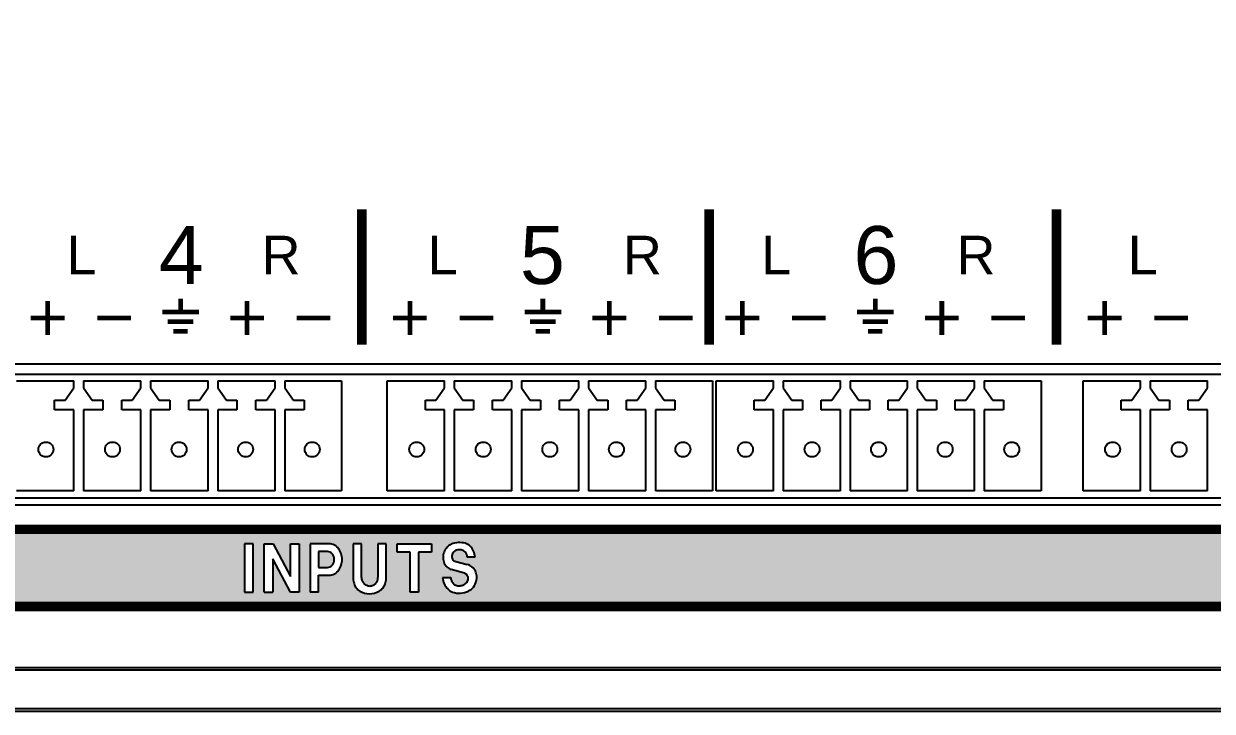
# Model space of a CAD drawing. Header units: inches. Extents: x 0.5 to 19.5, y 0.5 to 12.5.
# Drawn here: x 5.139 to 7.603, y 0.506 to 1.931 of the extents above; entities that cross this region are included whole.
import ezdxf
from ezdxf.enums import TextEntityAlignment as Align

# ---------------------------------------------------------------- set-up
doc = ezdxf.new("R2010")
doc.units = ezdxf.units.IN
doc.header["$MEASUREMENT"] = 0
doc.styles.add('CAD_SALES', font='ARIAL.TTF')

# ---------------------------------------------------------------- blocks, each defined once
blk = doc.blocks.new('A$C5CC237B7')
for p, q in [((-8.38496501330736, 0.07999999999999474), (8.385034986692643, 0.080004145950749)), ((-8.38496501330736, 0), (8.38496501330736, 0))]:
    blk.add_line(p, q)
blk = doc.blocks.new('8 AUDIO IN')
for p, q in [((-2.870624492205162, 0.271499999999999), (2.87062449220516, 0.271499999999999)), ((-0.7156244922051807, 0.2575000000000023), (-0.59662449220518, 0.2575000000000023)), ((-0.59662449220518, 0.2430941472241452), (-0.59662449220518, 0.2575000000000023)), ((-0.5766244922051804, 0.2575000000000023), (-0.4576244922051806, 0.2575000000000023)), ((-0.5766244922051804, 0.2575000000000023), (-0.5766244922051804, 0.2430941472241452)), ((-0.4576244922051806, 0.2430941472241452), (-0.4576244922051806, 0.2575000000000023)), ((-0.4376244922051811, 0.2575000000000023), (-0.4376244922051811, 0.2430941472241461)), ((-0.4376244922051811, 0.2575000000000023), (-0.3186244922051813, 0.2575000000000023)), ((-0.3186244922051813, 0.2430941472241452), (-0.3186244922051813, 0.2575000000000023)), ((-0.2986244922051817, 0.2575000000000023), (-0.2986244922051817, 0.2430941472241452)), ((-0.2986244922051817, 0.2575000000000023), (-0.1796244922051802, 0.2575000000000023)), ((-0.1796244922051802, 0.2430941472241452), (-0.1796244922051802, 0.2575000000000023)), ((-0.1596244922051788, 0.2575000000000023), (-0.1596244922051788, 0.2430941472241452)), ((-0.1596244922051788, 0.2575000000000023), (-0.04162449220518027, 0.2575000000000023)), ((-0.04162449220518027, 0.2575000000000023), (-0.04162449220518027, 0.02950000000000075)), ((0.05287550779484462, 0.0294999999999972), (0.05287550779484462, 0.2574999999999987)), ((0.05287550779484462, 0.2574999999999987), (0.1718755077948444, 0.2574999999999987)), ((0.1718755077948444, 0.2430941472241417), (0.1718755077948444, 0.2574999999999987)), ((0.191875507794844, 0.2574999999999987), (0.3108755077948437, 0.2574999999999987)), ((0.191875507794844, 0.2574999999999987), (0.191875507794844, 0.2430941472241417)), ((0.3108755077948437, 0.2430941472241417), (0.3108755077948437, 0.2574999999999987)), ((0.3308755077948433, 0.2574999999999987), (0.3308755077948433, 0.2430941472241426)), ((0.3308755077948433, 0.2574999999999987), (0.4498755077948431, 0.2574999999999987)), ((0.4498755077948431, 0.2430941472241417), (0.4498755077948431, 0.2574999999999987)), ((0.4698755077948427, 0.2574999999999987), (0.4698755077948427, 0.2430941472241417)), ((0.4698755077948427, 0.2574999999999987), (0.5888755077948442, 0.2574999999999987)), ((0.5888755077948442, 0.2430941472241417), (0.5888755077948442, 0.2574999999999987)), ((0.6088755077948456, 0.2574999999999987), (0.6088755077948456, 0.2430941472241417)), ((0.6088755077948456, 0.2574999999999987), (0.7268755077948441, 0.2574999999999987)), ((0.7268755077948441, 0.2574999999999987), (0.7268755077948441, 0.0294999999999972)), ((0.7343755077948231, 0.02950000000000075), (0.7343755077948231, 0.2575000000000023)), ((0.7343755077948231, 0.2575000000000023), (0.8533755077948229, 0.2575000000000023)), ((0.8533755077948229, 0.2430941472241452), (0.8533755077948229, 0.2575000000000023)), ((0.8733755077948224, 0.2575000000000023), (0.9923755077948222, 0.2575000000000023)), ((0.8733755077948224, 0.2575000000000023), (0.8733755077948224, 0.2430941472241452)), ((0.9923755077948222, 0.2430941472241452), (0.9923755077948222, 0.2575000000000023)), ((1.012375507794822, 0.2575000000000023), (1.012375507794822, 0.2430941472241461)), ((1.012375507794822, 0.2575000000000023), (1.131375507794822, 0.2575000000000023)), ((1.131375507794822, 0.2430941472241452), (1.131375507794822, 0.2575000000000023)), ((1.151375507794821, 0.2575000000000023), (1.151375507794821, 0.2430941472241452)), ((1.151375507794821, 0.2575000000000023), (1.270375507794823, 0.2575000000000023)), ((1.270375507794823, 0.2430941472241452), (1.270375507794823, 0.2575000000000023)), ((1.290375507794824, 0.2575000000000023), (1.290375507794824, 0.2430941472241452)), ((1.290375507794824, 0.2575000000000023), (1.408375507794823, 0.2575000000000023)), ((1.408375507794823, 0.2575000000000023), (1.408375507794823, 0.02950000000000075)), ((1.49537550779484, 0.0294999999999972), (1.49537550779484, 0.2574999999999987)), ((1.49537550779484, 0.2574999999999987), (1.61437550779484, 0.2574999999999987)), ((1.61437550779484, 0.2430941472241417), (1.61437550779484, 0.2574999999999987)), ((1.634375507794839, 0.2574999999999987), (1.753375507794839, 0.2574999999999987)), ((1.634375507794839, 0.2574999999999987), (1.634375507794839, 0.2430941472241417)), ((1.753375507794839, 0.2430941472241417), (1.753375507794839, 0.2574999999999987)), ((-0.6146244922051807, 0.2173874831027878), (-0.59662449220518, 0.2430941472241452)), ((-0.5766244922051804, 0.2430941472241452), (-0.5586244922051797, 0.2173874831027878)), ((-0.4756244922051795, 0.2173874831027878), (-0.4576244922051806, 0.2430941472241452)), ((-0.4376244922051811, 0.2430941472241461), (-0.4196244922051804, 0.2173874831027878)), ((-0.3366244922051802, 0.2173874831027878), (-0.3186244922051813, 0.2430941472241452)), ((-0.2986244922051817, 0.2430941472241452), (-0.2806244922051793, 0.2173874831027878)), ((-0.1976244922051791, 0.2173874831027878), (-0.1796244922051802, 0.2430941472241452)), ((-0.1596244922051788, 0.2430941472241452), (-0.1416244922051799, 0.2173874831027878)), ((0.1538755077948437, 0.2173874831027842), (0.1718755077948444, 0.2430941472241417)), ((0.191875507794844, 0.2430941472241417), (0.2098755077948447, 0.2173874831027842)), ((0.2928755077948448, 0.2173874831027842), (0.3108755077948437, 0.2430941472241417)), ((0.3308755077948433, 0.2430941472241426), (0.348875507794844, 0.2173874831027842)), ((0.4318755077948442, 0.2173874831027842), (0.4498755077948431, 0.2430941472241417)), ((0.4698755077948427, 0.2430941472241417), (0.4878755077948451, 0.2173874831027842)), ((0.5708755077948453, 0.2173874831027842), (0.5888755077948442, 0.2430941472241417)), ((0.6088755077948456, 0.2430941472241417), (0.6268755077948445, 0.2173874831027842)), ((0.8353755077948222, 0.2173874831027878), (0.8533755077948229, 0.2430941472241452)), ((0.8733755077948224, 0.2430941472241452), (0.8913755077948231, 0.2173874831027878)), ((0.9743755077948233, 0.2173874831027878), (0.9923755077948222, 0.2430941472241452)), ((1.012375507794822, 0.2430941472241461), (1.030375507794822, 0.2173874831027878)), ((1.113375507794823, 0.2173874831027878), (1.131375507794822, 0.2430941472241452)), ((1.151375507794821, 0.2430941472241452), (1.169375507794824, 0.2173874831027878)), ((1.252375507794824, 0.2173874831027878), (1.270375507794823, 0.2430941472241452)), ((1.290375507794824, 0.2430941472241452), (1.308375507794823, 0.2173874831027878)), ((1.596375507794839, 0.2173874831027842), (1.61437550779484, 0.2430941472241417)), ((1.634375507794839, 0.2430941472241417), (1.65237550779484, 0.2173874831027842)), ((1.73537550779484, 0.2173874831027842), (1.753375507794839, 0.2430941472241417)), ((-0.63662449220518, 0.1973874831027864), (-0.63662449220518, 0.2173874831027878)), ((-0.63662449220518, 0.2173874831027878), (-0.6146244922051807, 0.2173874831027878)), ((-0.59662449220518, 0.1973874831027864), (-0.63662449220518, 0.1973874831027864)), ((-0.59662449220518, 0.02950000000000075), (-0.59662449220518, 0.1973874831027864)), ((-0.5366244922051813, 0.1973874831027864), (-0.5766244922051804, 0.1973874831027864)), ((-0.5766244922051804, 0.1973874831027864), (-0.5766244922051804, 0.02950000000000075)), ((-0.5586244922051797, 0.2173874831027878), (-0.5366244922051813, 0.2173874831027878)), ((-0.5366244922051813, 0.2173874831027878), (-0.5366244922051813, 0.1973874831027864)), ((-0.4976244922051798, 0.1973874831027864), (-0.4976244922051798, 0.2173874831027878)), ((-0.4976244922051798, 0.2173874831027878), (-0.4756244922051795, 0.2173874831027878)), ((-0.4576244922051806, 0.1973874831027864), (-0.4976244922051798, 0.1973874831027864)), ((-0.4576244922051806, 0.02950000000000075), (-0.4576244922051806, 0.1973874831027864)), ((-0.3976244922051801, 0.1973874831027864), (-0.4376244922051811, 0.1973874831027864)), ((-0.4376244922051811, 0.1973874831027864), (-0.4376244922051811, 0.02950000000000075)), ((-0.4196244922051804, 0.2173874831027878), (-0.3976244922051801, 0.2173874831027878)), ((-0.3976244922051801, 0.2173874831027878), (-0.3976244922051801, 0.1973874831027864)), ((-0.3586244922051804, 0.1973874831027864), (-0.3586244922051804, 0.2173874831027878)), ((-0.3586244922051804, 0.2173874831027878), (-0.3366244922051802, 0.2173874831027878)), ((-0.3186244922051813, 0.1973874831027864), (-0.3586244922051804, 0.1973874831027864)), ((-0.3186244922051813, 0.02950000000000075), (-0.3186244922051813, 0.1973874831027864)), ((-0.258624492205179, 0.1973874831027864), (-0.2986244922051817, 0.1973874831027864)), ((-0.2986244922051817, 0.1973874831027864), (-0.2986244922051817, 0.02950000000000075)), ((-0.2806244922051793, 0.2173874831027878), (-0.258624492205179, 0.2173874831027878)), ((-0.258624492205179, 0.2173874831027878), (-0.258624492205179, 0.1973874831027864)), ((-0.2196244922051793, 0.1973874831027864), (-0.2196244922051793, 0.2173874831027878)), ((-0.2196244922051793, 0.2173874831027878), (-0.1976244922051791, 0.2173874831027878)), ((-0.1796244922051802, 0.1973874831027864), (-0.2196244922051793, 0.1973874831027864)), ((-0.1796244922051802, 0.02950000000000075), (-0.1796244922051802, 0.1973874831027864)), ((-0.1196244922051797, 0.1973874831027864), (-0.1596244922051788, 0.1973874831027864)), ((-0.1596244922051788, 0.1973874831027864), (-0.1596244922051788, 0.02950000000000075)), ((-0.1416244922051799, 0.2173874831027878), (-0.1196244922051797, 0.2173874831027878)), ((-0.1196244922051797, 0.2173874831027878), (-0.1196244922051797, 0.1973874831027864)), ((0.1318755077948452, 0.1973874831027829), (0.1318755077948452, 0.2173874831027842)), ((0.1318755077948452, 0.2173874831027842), (0.1538755077948437, 0.2173874831027842)), ((0.1718755077948444, 0.1973874831027829), (0.1318755077948452, 0.1973874831027829)), ((0.1718755077948444, 0.0294999999999972), (0.1718755077948444, 0.1973874831027829)), ((0.2318755077948431, 0.1973874831027829), (0.191875507794844, 0.1973874831027829)), ((0.191875507794844, 0.1973874831027829), (0.191875507794844, 0.0294999999999972)), ((0.2098755077948447, 0.2173874831027842), (0.2318755077948431, 0.2173874831027842)), ((0.2318755077948431, 0.2173874831027842), (0.2318755077948431, 0.1973874831027829)), ((0.2708755077948446, 0.1973874831027829), (0.2708755077948446, 0.2173874831027842)), ((0.2708755077948446, 0.2173874831027842), (0.2928755077948448, 0.2173874831027842)), ((0.3108755077948437, 0.1973874831027829), (0.2708755077948446, 0.1973874831027829)), ((0.3108755077948437, 0.0294999999999972), (0.3108755077948437, 0.1973874831027829)), ((0.3708755077948442, 0.1973874831027829), (0.3308755077948433, 0.1973874831027829)), ((0.3308755077948433, 0.1973874831027829), (0.3308755077948433, 0.0294999999999972)), ((0.348875507794844, 0.2173874831027842), (0.3708755077948442, 0.2173874831027842)), ((0.3708755077948442, 0.2173874831027842), (0.3708755077948442, 0.1973874831027829)), ((0.4098755077948439, 0.1973874831027829), (0.4098755077948439, 0.2173874831027842)), ((0.4098755077948439, 0.2173874831027842), (0.4318755077948442, 0.2173874831027842)), ((0.4498755077948431, 0.1973874831027829), (0.4098755077948439, 0.1973874831027829)), ((0.4498755077948431, 0.0294999999999972), (0.4498755077948431, 0.1973874831027829)), ((0.5098755077948454, 0.1973874831027829), (0.4698755077948427, 0.1973874831027829)), ((0.4698755077948427, 0.1973874831027829), (0.4698755077948427, 0.0294999999999972)), ((0.4878755077948451, 0.2173874831027842), (0.5098755077948454, 0.2173874831027842)), ((0.5098755077948454, 0.2173874831027842), (0.5098755077948454, 0.1973874831027829)), ((0.5488755077948451, 0.1973874831027829), (0.5488755077948451, 0.2173874831027842)), ((0.5488755077948451, 0.2173874831027842), (0.5708755077948453, 0.2173874831027842)), ((0.5888755077948442, 0.1973874831027829), (0.5488755077948451, 0.1973874831027829)), ((0.5888755077948442, 0.0294999999999972), (0.5888755077948442, 0.1973874831027829)), ((0.6488755077948447, 0.1973874831027829), (0.6088755077948456, 0.1973874831027829)), ((0.6088755077948456, 0.1973874831027829), (0.6088755077948456, 0.0294999999999972)), ((0.6268755077948445, 0.2173874831027842), (0.6488755077948447, 0.2173874831027842)), ((0.6488755077948447, 0.2173874831027842), (0.6488755077948447, 0.1973874831027829)), ((0.8133755077948237, 0.1973874831027864), (0.8133755077948237, 0.2173874831027878)), ((0.8133755077948237, 0.2173874831027878), (0.8353755077948222, 0.2173874831027878)), ((0.8533755077948229, 0.1973874831027864), (0.8133755077948237, 0.1973874831027864)), ((0.8533755077948229, 0.02950000000000075), (0.8533755077948229, 0.1973874831027864)), ((0.9133755077948216, 0.1973874831027864), (0.8733755077948224, 0.1973874831027864)), ((0.8733755077948224, 0.1973874831027864), (0.8733755077948224, 0.02950000000000075)), ((0.8913755077948231, 0.2173874831027878), (0.9133755077948216, 0.2173874831027878)), ((0.9133755077948216, 0.2173874831027878), (0.9133755077948216, 0.1973874831027864)), ((0.952375507794823, 0.1973874831027864), (0.952375507794823, 0.2173874831027878)), ((0.952375507794823, 0.2173874831027878), (0.9743755077948233, 0.2173874831027878)), ((0.9923755077948222, 0.1973874831027864), (0.952375507794823, 0.1973874831027864)), ((0.9923755077948222, 0.02950000000000075), (0.9923755077948222, 0.1973874831027864)), ((1.052375507794823, 0.1973874831027864), (1.012375507794822, 0.1973874831027864)), ((1.012375507794822, 0.1973874831027864), (1.012375507794822, 0.02950000000000075)), ((1.030375507794822, 0.2173874831027878), (1.052375507794823, 0.2173874831027878)), ((1.052375507794823, 0.2173874831027878), (1.052375507794823, 0.1973874831027864)), ((1.091375507794822, 0.1973874831027864), (1.091375507794822, 0.2173874831027878)), ((1.091375507794822, 0.2173874831027878), (1.113375507794823, 0.2173874831027878)), ((1.131375507794822, 0.1973874831027864), (1.091375507794822, 0.1973874831027864)), ((1.131375507794822, 0.02950000000000075), (1.131375507794822, 0.1973874831027864)), ((1.191375507794824, 0.1973874831027864), (1.151375507794821, 0.1973874831027864)), ((1.151375507794821, 0.1973874831027864), (1.151375507794821, 0.02950000000000075)), ((1.169375507794824, 0.2173874831027878), (1.191375507794824, 0.2173874831027878)), ((1.191375507794824, 0.2173874831027878), (1.191375507794824, 0.1973874831027864)), ((1.230375507794824, 0.1973874831027864), (1.230375507794824, 0.2173874831027878)), ((1.230375507794824, 0.2173874831027878), (1.252375507794824, 0.2173874831027878)), ((1.270375507794823, 0.1973874831027864), (1.230375507794824, 0.1973874831027864)), ((1.270375507794823, 0.02950000000000075), (1.270375507794823, 0.1973874831027864)), ((1.330375507794823, 0.1973874831027864), (1.290375507794824, 0.1973874831027864)), ((1.290375507794824, 0.1973874831027864), (1.290375507794824, 0.02950000000000075)), ((1.308375507794823, 0.2173874831027878), (1.330375507794823, 0.2173874831027878)), ((1.330375507794823, 0.2173874831027878), (1.330375507794823, 0.1973874831027864)), ((1.574375507794841, 0.1973874831027829), (1.574375507794841, 0.2173874831027842)), ((1.574375507794841, 0.2173874831027842), (1.596375507794839, 0.2173874831027842)), ((1.61437550779484, 0.1973874831027829), (1.574375507794841, 0.1973874831027829)), ((1.61437550779484, 0.0294999999999972), (1.61437550779484, 0.1973874831027829)), ((1.674375507794839, 0.1973874831027829), (1.634375507794839, 0.1973874831027829)), ((1.634375507794839, 0.1973874831027829), (1.634375507794839, 0.0294999999999972)), ((1.65237550779484, 0.2173874831027842), (1.674375507794839, 0.2173874831027842)), ((1.674375507794839, 0.2173874831027842), (1.674375507794839, 0.1973874831027829)), ((1.71337550779484, 0.1973874831027829), (1.71337550779484, 0.2173874831027842)), ((1.71337550779484, 0.2173874831027842), (1.73537550779484, 0.2173874831027842)), ((1.753375507794839, 0.1973874831027829), (1.71337550779484, 0.1973874831027829)), ((1.753375507794839, 0.0294999999999972), (1.753375507794839, 0.1973874831027829)), ((-0.59662449220518, 0.02950000000000075), (-0.7156244922051807, 0.02950000000000075)), ((-0.4576244922051806, 0.02950000000000075), (-0.5766244922051804, 0.02950000000000075)), ((-0.3186244922051813, 0.02950000000000075), (-0.4376244922051811, 0.02950000000000075)), ((-0.1796244922051802, 0.02950000000000075), (-0.2986244922051817, 0.02950000000000075)), ((-0.04162449220518027, 0.02950000000000075), (-0.1596244922051788, 0.02950000000000075)), ((0.1718755077948444, 0.0294999999999972), (0.05287550779484462, 0.0294999999999972)), ((0.3108755077948437, 0.0294999999999972), (0.191875507794844, 0.0294999999999972)), ((0.4498755077948431, 0.0294999999999972), (0.3308755077948433, 0.0294999999999972)), ((0.5888755077948442, 0.0294999999999972), (0.4698755077948427, 0.0294999999999972)), ((0.7268755077948441, 0.0294999999999972), (0.6088755077948456, 0.0294999999999972)), ((0.8533755077948229, 0.02950000000000075), (0.7343755077948231, 0.02950000000000075)), ((0.9923755077948222, 0.02950000000000075), (0.8733755077948224, 0.02950000000000075)), ((1.131375507794822, 0.02950000000000075), (1.012375507794822, 0.02950000000000075)), ((1.270375507794823, 0.02950000000000075), (1.151375507794821, 0.02950000000000075)), ((1.408375507794823, 0.02950000000000075), (1.290375507794824, 0.02950000000000075)), ((1.61437550779484, 0.0294999999999972), (1.49537550779484, 0.0294999999999972)), ((1.753375507794839, 0.0294999999999972), (1.634375507794839, 0.0294999999999972)), ((-2.870624492205162, 0.01549999999999629), (2.87062449220516, 0.01549999999999607))]:
    blk.add_line(p, q)
for centre in [(-0.6546244922051798, 0.115500000000001), (-0.5166244922051799, 0.115500000000001), (-0.37862449220518, 0.115500000000001), (-0.2406244922051801, 0.115500000000001), (-0.1026244922051802, 0.115500000000001), (0.1138755077948446, 0.1154999999999975), (0.2518755077948445, 0.1154999999999975), (0.3898755077948444, 0.1154999999999975), (0.5278755077948443, 0.1154999999999975), (0.6658755077948442, 0.1154999999999975), (0.795375507794823, 0.115500000000001), (0.9333755077948229, 0.115500000000001), (1.071375507794823, 0.115500000000001), (1.209375507794823, 0.115500000000001), (1.347375507794823, 0.115500000000001), (1.55637550779484, 0.1154999999999975), (1.69437550779484, 0.1154999999999975)]:
    blk.add_circle(centre, 0.01550000000000008)

msp = doc.modelspace()

# ---------------------------------------------------------------- hatches: boundary and pattern name
h = msp.add_hatch(color=256)
edge = h.paths.add_edge_path()
edge.add_line((2.949945926527988, 0.7832848450579641), (2.949945926527988, 0.8832848450579665))
edge.add_line((2.949945926527988, 0.8832848450579665), (8.729924326528, 0.8832848450579904))
edge.add_line((8.729924326528, 0.8832848450579904), (8.729924326528, 0.7832848450579881))
edge.add_arc((8.669924326527997, 0.7832848450579899), 0.06000000000000227, 270, 359.9999999999983, ccw=False)
edge.add_line((8.669924326527997, 0.7232848450579885), (3.00994592652799, 0.7232848450579654))
edge.add_arc((3.00994592652799, 0.7832848450579668), 0.06000000000000139, 180.0000000000025, 270.0000000000008, ccw=False)
edge = h.paths.add_edge_path(flags=16)
edge.add_arc((6.047241257401289, 0.7863475696184068), 0.03968677403808624, 184.4260549291386, 203.7504096476788)
edge.add_arc((6.042624313497136, 0.7842329952135572), 0.03460927734249233, 203.6245928565539, 224.8068114083842)
edge.add_arc((6.038536307493899, 0.7801527846731702), 0.02883349366113809, 224.7790661953257, 248.7220374641794)
edge.add_arc((6.042284112898876, 0.7932353196618678), 0.04240283873979016, 250.4183938574319, 273.394871715895)
edge.add_arc((6.042094420150008, 0.7940514066055009), 0.04322895665935785, 273.5817984025756, 296.262916752874)
edge.add_arc((6.048841185665253, 0.7806190905989929), 0.02819803771925719, 296.0462336739014, 322.914633676896)
edge.add_arc((6.043822255624661, 0.7844989533581241), 0.03454147080818306, 322.8007143598213, 346.2430188653427)
edge.add_arc((6.048498827110215, 0.7839447097077716), 0.02987276479797012, 345.1424745552547, 364.8869486267337)
edge.add_arc((6.049445584677787, 0.7841094971396956), 0.02891553137806963, 4.721426494228249, 24.90190853728601)
edge.add_arc((6.050059141836236, 0.7834093665359383), 0.02866774177524742, 26.68773541258909, 50.12671060651567)
edge.add_arc((6.05327000095135, 0.787241476435538), 0.02366828033518831, 50.14482878478363, 76.80456158949914)
edge.add_line((6.058672838784872, 0.8102848450558096), (6.034872838784871, 0.8162848450558098))
edge.add_arc((6.036739574826914, 0.8252105423234752), 0.009118814350817503, 231.2415469437847, 258.1873255321203, ccw=False)
edge.add_arc((6.037944854391817, 0.8267025907073542), 0.01103685489596443, 207.5097108411875, 231.2115009142207, ccw=False)
edge.add_arc((6.039683402340444, 0.8276456759355639), 0.01301448265786792, 186.4378589882718, 207.656839280708, ccw=False)
edge.add_arc((6.040286309728849, 0.8277585113257011), 0.01362631260809264, 166.0502261916966, 186.6250672017305, ccw=False)
edge.add_arc((6.039105669956157, 0.8280921699382127), 0.01240011941075875, 144.3123992408543, 166.2313527849367, ccw=False)
edge.add_arc((6.037385289455457, 0.829351091707089), 0.01026841544192226, 119.5387358482638, 144.4178466655685, ccw=False)
edge.add_arc((6.042389621239572, 0.8201212600346608), 0.02076670242986947, 93.38299135733911, 118.9964838089802, ccw=False)
edge.add_arc((6.042269648462529, 0.8205274287973872), 0.02035438729028663, 67.1525158977762, 93.11333409828302, ccw=False)
edge.add_arc((6.044618748138014, 0.8272720917217207), 0.01323458218377814, 41.63666491747591, 65.18656201162418, ccw=False)
edge.add_arc((6.042654102516529, 0.8255073961622905), 0.01587538308598709, 20.841836247687183, 41.68562714126648, ccw=False)
edge.add_arc((6.0407057399267, 0.8247214675239984), 0.01797592933960944, 1.7959817748387081, 20.97345977703128, ccw=False)
edge.add_line((6.058672838784872, 0.8252848450558101), (6.074822838784911, 0.8252848450557764))
edge.add_arc((6.038878426747402, 0.8237585248611641), 0.03597680377769631, 2.431510065980197, 23.59597349943044)
edge.add_arc((6.043403898057022, 0.8258335461301023), 0.03099923489982124, 23.42952694212691, 46.81928091134677)
edge.add_arc((6.047210323571896, 0.8298995623479541), 0.02542955737796941, 46.80409361624564, 73.52319032405778)
edge.add_arc((6.042892129176252, 0.8111010989003393), 0.0446966799225445, 75.04994940544265, 112.8676387174868)
edge.add_arc((6.034747444388898, 0.829541140197751), 0.02454321615478032, 112.0769530243042, 137.5944445977117)
edge.add_arc((6.038623937237915, 0.8259632891418676), 0.02981840203002109, 137.5413281417579, 159.9312084700798)
edge.add_arc((6.042452146166013, 0.8244611425000379), 0.03392976540079681, 159.7669093499287, 180.2977074797285)
edge.add_arc((6.0373757398092, 0.824899551906249), 0.02885944840137819, 181.2204935934943, 203.2758315622494)
edge.add_arc((6.033635649260667, 0.823201253731412), 0.02475279218199956, 203.0856720072074, 227.5367548720496)
edge.add_arc((6.030536481360947, 0.8198106447770179), 0.02015920302574985, 227.5288843633748, 255.5992586336904)
edge.add_line((6.025522838784873, 0.8002848450558098), (6.052722838784867, 0.7922848450557822))
edge.add_arc((6.050718378675043, 0.7836238553061747), 0.008889915847446504, 52.74828103238491, 76.96914666241281, ccw=False)
edge.add_arc((6.049711568253535, 0.7823097093343829), 0.01054539681310484, 31.117346434100114, 52.716068439512696, ccw=False)
edge.add_arc((6.048154008962356, 0.7813452695743592), 0.01237727257019787, 11.813999748111485, 31.213317862831616, ccw=False)
edge.add_arc((6.047233941570369, 0.781121189157286), 0.01332376366902152, -6.517383583478875, 11.947151730540725, ccw=False)
edge.add_arc((6.04776078877277, 0.7810304713623033), 0.01279006030970277, 334.64108921419415, 353.6184947746173, ccw=False)
edge.add_arc((6.049265013470453, 0.780293156786982), 0.01111501812239565, 313.9046604777244, 334.7546431057301, ccw=False)
edge.add_arc((6.041191508571909, 0.7892207385234116), 0.02314897126950862, 291.3225600367532, 312.978918909982, ccw=False)
edge.add_arc((6.04210917123018, 0.7869965255376492), 0.02074338230948249, 267.88549042625914, 291.1952731840814, ccw=False)
edge.add_arc((6.042191089767599, 0.7872532249891329), 0.02100305425604278, 244.5719023732596, 267.6880082682007, ccw=False)
edge.add_arc((6.039538033557271, 0.7808415690928836), 0.01407789128505513, 219.8054741684994, 243.11885515461802, ccw=False)
edge.add_arc((6.041666585944764, 0.7826384465103384), 0.01686343271374681, 199.2118225950374, 219.8657419242374, ccw=False)
edge.add_arc((6.043615526285791, 0.7833646629734758), 0.01894285566268832, 180.2414231215125, 199.3462724641811, ccw=False)
edge.add_line((6.024672838784873, 0.7832848450558103), (6.00767283878487, 0.7832848450558458))
h.paths.add_polyline_path([(5.984722838784876, 0.8362848450558111), (5.957522838784875, 0.8362848450558111), (5.957522838784875, 0.7532848450558092), (5.940522838784872, 0.7532848450558092), (5.940522838784872, 0.8362848450558111), (5.913322838784872, 0.8362848450558111), (5.913322838784872, 0.8532848450558106), (5.984722838784876, 0.8532848450558106)], flags=16)
edge = h.paths.add_edge_path(flags=16)
edge.add_arc((5.857750397292968, 0.7839448638050523), 0.01834583425923035, 223.6361201652317, 245.7310133096377)
edge.add_arc((5.856828900639911, 0.7819844779399716), 0.01617997766069052, 245.8524767471516, 269.8900051454539)
edge.add_arc((5.856766776929661, 0.7819844779399929), 0.01617997766071088, 270.1099948553428, 294.1475232532762)
edge.add_arc((5.855845280276924, 0.7839448638051465), 0.01834583425918572, 294.2689866897148, 316.3638798342178)
edge.add_arc((5.856935516723929, 0.7821130541510932), 0.0163027890628651, 318.3795053026359, 340.8064693422622)
edge.add_arc((5.854898587035919, 0.7828799213634952), 0.018478688830117, 340.6372401019999, 361.2556234881548)
edge.add_line((5.873372838784871, 0.7832848450558103), (5.873372838784871, 0.8532848450558106))
edge.add_line((5.873372838784871, 0.8532848450558106), (5.89037283878487, 0.8532848450558106))
edge.add_line((5.89037283878487, 0.8532848450558106), (5.890372838784828, 0.7812848450558434))
edge.add_arc((5.856993674756744, 0.7815848207977822), 0.03338051192925635, 340.85546593239525, 359.4851015062175, ccw=False)
edge.add_arc((5.860328111607704, 0.7803583529842779), 0.02982833660160149, 320.8915676762816, 340.9805153000208, ccw=False)
edge.add_arc((5.864038170715013, 0.7773084157429508), 0.02502564686361004, 298.3528089937277, 320.9518760724029, ccw=False)
edge.add_arc((5.855802208666034, 0.7903214775127552), 0.04040303664704032, 270.2065193594703, 299.8676347326067, ccw=False)
edge.add_arc((5.856093468903588, 0.7903214775123288), 0.04040303664661192, 240.1323652672381, 269.79348064079596, ccw=False)
edge.add_arc((5.848463329977925, 0.7768461717874047), 0.02491792890009987, 217.5146930499036, 239.91625814141048, ccw=False)
edge.add_arc((5.852188566740146, 0.7797506701197499), 0.02964153471360829, 197.6431260007431, 217.5829296456844, ccw=False)
edge.add_arc((5.855312023303469, 0.7808206639307933), 0.03294245499149966, 179.1926375991688, 197.7700655931674, ccw=False)
edge.add_line((5.822372838784872, 0.7812848450558079), (5.822372838784872, 0.8532848450558106))
edge.add_line((5.822372838784872, 0.8532848450558106), (5.839372838784875, 0.8532848450558106))
edge.add_line((5.839372838784875, 0.8532848450558106), (5.83937283878484, 0.7832848450558245))
edge.add_arc((5.857616902255288, 0.7837059521233662), 0.0182489227922152, 181.3222588405034, 202.8367275380873)
edge.add_arc((5.855323903513018, 0.7826871466304794), 0.01574033312653164, 202.6582972473331, 226.4189802514397)
edge = h.paths.add_edge_path(flags=16)
edge.add_arc((5.7603133890855, 0.8207488328215256), 0.03892875769494693, 342.9757517586254, 360.0530032152229)
edge.add_arc((5.76031338908551, 0.8208208572897746), 0.03892875769493506, 359.9469967848846, 377.0242482417335)
edge.add_arc((5.763628638821167, 0.8219003715084536), 0.03544277632096431, 16.92469319279079, 35.10926944438084)
edge.add_arc((5.770924270037725, 0.8277354267497614), 0.02612495854004155, 33.84281453262541, 61.15718307704544)
edge.add_arc((5.773031852536832, 0.8314113389450348), 0.02188846209367283, 61.3478471014021, 92.11817685673655)
edge.add_line((5.77222283878497, 0.8532848450557466), (5.733122838784869, 0.8532848450558106))
edge.add_line((5.733122838784869, 0.8532848450558106), (5.733122838784869, 0.7532848450558092))
edge.add_line((5.733122838784869, 0.7532848450558092), (5.750122838784868, 0.7532848450558092))
edge.add_line((5.750122838784868, 0.7532848450558092), (5.750122838784868, 0.7882848450558093))
edge.add_line((5.750122838784868, 0.7882848450558093), (5.77222283878487, 0.7882848450558093))
edge.add_arc((5.773031852536587, 0.810158351166546), 0.02188846209369035, 267.8818231436379, 298.6521528989467)
edge.add_arc((5.770924270037654, 0.8138342633621463), 0.02612495854025978, 298.8428169225716, 326.1571854669359)
edge.add_arc((5.763628638821359, 0.8196693186034008), 0.03544277632093934, 324.8907305551279, 343.0753068066512)
edge = h.paths.add_edge_path(flags=0)
edge.add_arc((5.763791419520686, 0.8207594289623827), 0.01905643621325836, 340.7304709525462, 360.0764169803683)
edge.add_arc((5.763791419520643, 0.8208102611492372), 0.01905643621329993, 359.9235830191269, 379.2695290471631)
edge.add_arc((5.765769397532246, 0.8215455759413732), 0.01694665873895318, 19.12968391954654, 40.05929370096813)
edge.add_arc((5.767927861272469, 0.8233802701206088), 0.01411385183290555, 39.9980272985069, 63.66072629941346)
edge.add_arc((5.76879293749856, 0.8250615514306521), 0.01222333019818089, 63.79809524817304, 89.85984022419889)
edge.add_line((5.768822838784939, 0.8372848450558088), (5.750122838784868, 0.8372848450558088))
edge.add_line((5.750122838784868, 0.8372848450558088), (5.750122838784868, 0.8042848450558076))
edge.add_line((5.750122838784868, 0.8042848450558076), (5.768822838784939, 0.8042848450558076))
edge.add_arc((5.768792937498567, 0.8165081386809678), 0.01222333019817989, 270.1401597757734, 296.2019047514635)
edge.add_arc((5.767927861272412, 0.8181894199910893), 0.01411385183300333, 296.3392737003621, 320.0019727010865)
edge.add_arc((5.76576939753209, 0.8200241141703177), 0.01694665873912548, 319.9407062989344, 340.8703160801184)
h.paths.add_polyline_path([(5.637922838784874, 0.8532848450558106), (5.656622838784877, 0.8532848450558106), (5.692322838784875, 0.785284845055811), (5.692322838784875, 0.8532848450558106), (5.710172838784871, 0.8532848450558106), (5.710172838784874, 0.7532848450558092), (5.692322838784875, 0.7532848450558092), (5.65577283878487, 0.8222848450558082), (5.655772838784873, 0.7532848450558092), (5.637922838784874, 0.7532848450558092)], flags=16)
h.paths.add_polyline_path([(5.614972838784873, 0.8532848450558106), (5.59712283878487, 0.8532848450558106), (5.59712283878487, 0.7532848450558092), (5.614972838784873, 0.7532848450558092)], flags=16)

# ---------------------------------------------------------------- linework, layer by layer
for p, q in [((5.59712283878487, 0.8532848450558106), (5.59712283878487, 0.7532848450558092)), ((5.614972838784873, 0.8532848450558106), (5.59712283878487, 0.8532848450558106)), ((5.614972838784873, 0.7532848450558092), (5.614972838784873, 0.8532848450558106)), ((5.637922838784874, 0.7532848450558092), (5.637922838784874, 0.8532848450558106)), ((5.637922838784874, 0.8532848450558106), (5.656622838784877, 0.8532848450558106)), ((5.656622838784877, 0.8532848450558106), (5.692322838784875, 0.785284845055811)), ((5.692322838784875, 0.8532848450558106), (5.710172838784871, 0.8532848450558106)), ((5.692322838784875, 0.785284845055811), (5.692322838784875, 0.8532848450558106)), ((5.710172838784871, 0.8532848450558106), (5.710172838784874, 0.7532848450558092)), ((5.733122838784869, 0.8532848450558106), (5.733122838784869, 0.7532848450558092)), ((5.77222283878497, 0.8532848450557466), (5.733122838784869, 0.8532848450558106)), ((5.839372838784875, 0.8532848450558106), (5.822372838784872, 0.8532848450558106)), ((5.822372838784872, 0.8532848450558106), (5.822372838784872, 0.7812848450558079)), ((5.83937283878484, 0.7832848450558245), (5.839372838784875, 0.8532848450558106)), ((5.89037283878487, 0.8532848450558106), (5.873372838784871, 0.8532848450558106)), ((5.873372838784871, 0.8532848450558106), (5.873372838784871, 0.7832848450558103)), ((5.890372838784828, 0.7812848450558434), (5.89037283878487, 0.8532848450558106)), ((5.913322838784872, 0.8532848450558106), (5.984722838784876, 0.8532848450558106)), ((5.913322838784872, 0.8362848450558111), (5.913322838784872, 0.8532848450558106)), ((5.984722838784876, 0.8532848450558106), (5.984722838784876, 0.8362848450558111)), ((5.65577283878487, 0.8222848450558082), (5.655772838784873, 0.7532848450558092)), ((5.692322838784875, 0.7532848450558092), (5.65577283878487, 0.8222848450558082)), ((5.768822838784939, 0.8372848450558088), (5.750122838784868, 0.8372848450558088)), ((5.750122838784868, 0.8372848450558088), (5.750122838784868, 0.8042848450558076)), ((5.940522838784872, 0.8362848450558111), (5.913322838784872, 0.8362848450558111)), ((5.940522838784872, 0.7532848450558092), (5.940522838784872, 0.8362848450558111)), ((5.957522838784875, 0.8362848450558111), (5.957522838784875, 0.7532848450558092)), ((5.984722838784876, 0.8362848450558111), (5.957522838784875, 0.8362848450558111)), ((6.034872838784871, 0.8162848450558098), (6.058672838784872, 0.8102848450558096)), ((6.074822838784911, 0.8252848450557764), (6.058672838784872, 0.8252848450558101)), ((5.750122838784868, 0.8042848450558076), (5.768822838784939, 0.8042848450558076)), ((6.052722838784867, 0.7922848450557822), (6.025522838784873, 0.8002848450558098)), ((5.750122838784868, 0.7532848450558092), (5.750122838784868, 0.7882848450558093)), ((5.750122838784868, 0.7882848450558093), (5.77222283878487, 0.7882848450558093)), ((6.00767283878487, 0.7832848450558458), (6.024672838784873, 0.7832848450558103)), ((5.59712283878487, 0.7532848450558092), (5.614972838784873, 0.7532848450558092)), ((5.637922838784874, 0.7532848450558092), (5.655772838784873, 0.7532848450558092)), ((5.710172838784874, 0.7532848450558092), (5.692322838784875, 0.7532848450558092)), ((5.750122838784868, 0.7532848450558092), (5.733122838784869, 0.7532848450558092)), ((5.957522838784875, 0.7532848450558092), (5.940522838784872, 0.7532848450558092))]:
    msp.add_line(p, q)
for points in [[(0.499845926527989, 5.726284845057954), (0.499845926527989, 0.5062848450579551), (19.49984592652799, 0.5062848450579551), (19.49984592652799, 5.726284845057954)], [(1.589845926528049, 0.6462848450580072), (1.589845926527996, 5.586284845057918), (1.639845926527975, 5.58628484505795), (1.639845926527997, 5.636284845057965), (18.35984592652799, 5.636284845057954), (18.35984592652799, 5.586284845057952), (18.40984592652799, 5.586284845057973), (18.40984592652802, 0.6462848450579539), (18.35984592652798, 0.6462848450579664), (18.35984592652799, 0.5962848450579505), (1.639845926527986, 0.5962848450579497), (1.639845926527975, 0.6462848450579495)], [(8.729924326528, 0.9332848450579583), (2.949945926527988, 0.9332848450579627), (2.949945926527992, 1.226284845057965), (8.729924326528, 1.226284845057961)]]:
    msp.add_lwpolyline(points, close=True)
for points, const_width in [([(5.839824340305288, 1.546284845057949), (5.839824340305288, 1.266284845057957)], 0.02), ([(6.559924326528005, 1.546284845057951), (6.559924326528005, 1.266284845057951)], 0.02), ([(7.279924326528004, 1.546284845057949), (7.279924326528004, 1.26628484505795)], 0.02), ([(5.188821926528004, 1.356284845057949), (5.188821926528004, 1.286284845057949)], 0.01), ([(5.464421926528001, 1.36128484505795), (5.464421926528001, 1.333717845057953)], 0.01), ([(5.602221926527999, 1.356284845057948), (5.602221926527999, 1.286284845057947)], 0.01), ([(5.939845926528001, 1.356284845057948), (5.939845926528001, 1.286284845057947)], 0.01), ([(6.215436326528, 1.36128484505795), (6.215436326528, 1.333717845057953)], 0.01), ([(6.353231526527999, 1.356284845057948), (6.353231526527999, 1.286284845057947)], 0.01), ([(6.628821926528005, 1.356284845057949), (6.628821926528005, 1.286284845057949)], 0.01), ([(6.904421926528002, 1.36128484505795), (6.904421926528002, 1.333717845057953)], 0.01), ([(7.042221926528001, 1.356284845057948), (7.042221926528001, 1.286284845057947)], 0.01), ([(7.379845926528006, 1.356284845057948), (7.379845926528006, 1.286284845057947)], 0.01), ([(5.426403255658304, 1.333717845057953), (5.502440612867748, 1.333717845057953)], 0.01), ([(6.177417655658296, 1.333717845057953), (6.253455012867747, 1.333717845057953)], 0.01), ([(6.866403255658305, 1.333717845057953), (6.942440612867749, 1.333717845057953)], 0.01), ([(5.153821926527929, 1.321284845057953), (5.223821926528, 1.321284845057953)], 0.01), ([(5.291621926527995, 1.321284845057949), (5.361621926527995, 1.321284845057949)], 0.01), ([(5.437950261042094, 1.313717845057949), (5.49089259201391, 1.313717845057949)], 0.01), ([(5.567221926527925, 1.321284845057951), (5.637221926527996, 1.321284845057951)], 0.01), ([(5.705021926527998, 1.321284845057949), (5.775021926527998, 1.321284845057949)], 0.01), ([(5.904845926527926, 1.321284845057951), (5.974845926527998, 1.321284845057951)], 0.01), ([(6.042641126527997, 1.321284845057951), (6.112641126527997, 1.321284845057951)], 0.01), ([(6.188964661042093, 1.313717845057949), (6.241906992013902, 1.313717845057949)], 0.01), ([(6.318231526527924, 1.321284845057951), (6.388231526527996, 1.321284845057951)], 0.01), ([(6.456045926527992, 1.321284845057951), (6.526045926527992, 1.321284845057951)], 0.01), ([(6.59382192652793, 1.321284845057953), (6.663821926528001, 1.321284845057953)], 0.01), ([(6.731621926527993, 1.321284845057949), (6.801621926527993, 1.321284845057949)], 0.01), ([(6.877950261042095, 1.313717845057949), (6.930892592013912, 1.313717845057949)], 0.01), ([(7.007221926527926, 1.321284845057951), (7.077221926527997, 1.321284845057951)], 0.01), ([(7.145021926527996, 1.321284845057949), (7.215021926527996, 1.321284845057949)], 0.01), ([(7.344845926527931, 1.321284845057951), (7.414845926528002, 1.321284845057951)], 0.01), ([(7.482641126528002, 1.321284845057951), (7.552641126528002, 1.321284845057951)], 0.01), ([(5.44949726642589, 1.293717845057946), (5.479345586630114, 1.293717845057946)], 0.01), ([(6.200511666425882, 1.293717845057946), (6.230359986630113, 1.293717845057946)], 0.01), ([(6.889497266425892, 1.293717845057946), (6.919345586630115, 1.293717845057946)], 0.01)]:
    msp.add_lwpolyline(points, dxfattribs=dict(const_width=const_width))
at = {"const_width": 0.02}
msp.add_lwpolyline([(2.949945926527988, 0.7832848450579641), (2.949945926527988, 0.8832848450579665), (8.729924326528, 0.8832848450579904), (8.729924326528, 0.7832848450579881, -0.4142135623730906), (8.669924326527997, 0.7232848450579885), (3.00994592652799, 0.7232848450579654, -0.4142135623730866)], format="xyb", close=True, dxfattribs=at)
for centre, radius, start, end in [((5.773031852536832, 0.8314113389450348), 0.02188846209367283, 61.3478471014021, 92.11817685673655), ((5.770924270037725, 0.8277354267497614), 0.02612495854004155, 33.84281453262541, 61.15718307704544), ((5.763628638821167, 0.8219003715084536), 0.03544277632096431, 16.92469319279079, 35.10926944438084), ((6.038623937237915, 0.8259632891418676), 0.02981840203002109, 137.5413281417579, 159.9312084700798), ((6.034747444388898, 0.829541140197751), 0.02454321615478032, 112.0769530243042, 137.5944445977117), ((6.042892129176252, 0.8111010989003393), 0.0446966799225445, 75.04994940544265, 112.8676387174868), ((6.037385289455457, 0.829351091707089), 0.01026841544192226, 119.5387358482638, 144.4178466655685), ((6.042389621239572, 0.8201212600346608), 0.02076670242986947, 93.3829913573391, 118.9964838089803), ((6.042269648462529, 0.8205274287973872), 0.02035438729028663, 67.15251589777621, 93.11333409828303), ((6.044618748138014, 0.8272720917217207), 0.01323458218377814, 41.63666491747591, 65.18656201162422), ((6.047210323571896, 0.8298995623479541), 0.02542955737796941, 46.80409361624564, 73.52319032405778), ((6.043403898057022, 0.8258335461301023), 0.03099923489982124, 23.42952694212691, 46.81928091134677), ((6.038878426747402, 0.8237585248611641), 0.03597680377769631, 2.431510065980197, 23.59597349943044), ((5.76879293749856, 0.8250615514306521), 0.01222333019818089, 63.79809524817304, 89.85984022419889), ((5.767927861272469, 0.8233802701206088), 0.01411385183290555, 39.9980272985069, 63.66072629941346), ((5.765769397532246, 0.8215455759413732), 0.01694665873895318, 19.12968391954654, 40.05929370096813), ((5.76576939753209, 0.8200241141703177), 0.01694665873912548, 319.9407062989344, 340.8703160801184), ((5.763791419520643, 0.8208102611492372), 0.01905643621329993, 359.9235830191269, 19.2695290471631), ((5.763791419520686, 0.8207594289623827), 0.01905643621325836, 340.7304709525462, 0.07641698036829044), ((5.76031338908551, 0.8208208572897746), 0.03892875769493506, 359.9469967848846, 17.02424824173352), ((5.7603133890855, 0.8207488328215256), 0.03892875769494693, 342.9757517586254, 0.05300321522288175), ((6.042452146166013, 0.8244611425000379), 0.03392976540079681, 159.7669093499287, 180.2977074797285), ((6.0373757398092, 0.824899551906249), 0.02885944840137819, 181.2204935934943, 203.2758315622494), ((6.033635649260667, 0.823201253731412), 0.02475279218199956, 203.0856720072074, 227.5367548720496), ((6.040286309728849, 0.8277585113257011), 0.01362631260809264, 166.0502261916966, 186.6250672017305), ((6.039683402340444, 0.8276456759355639), 0.01301448265786792, 186.4378589882718, 207.656839280708), ((6.039105669956157, 0.8280921699382127), 0.01240011941075875, 144.3123992408543, 166.2313527849367), ((6.037944854391817, 0.8267025907073542), 0.01103685489596443, 207.5097108411875, 231.2115009142207), ((6.036739574826914, 0.8252105423234752), 0.009118814350817503, 231.2415469437847, 258.1873255321203), ((6.042654102516529, 0.8255073961622905), 0.01587538308598709, 20.84183624768719, 41.68562714126654), ((6.0407057399267, 0.8247214675239984), 0.01797592933960944, 1.795981774838727, 20.97345977703128), ((5.768792937498567, 0.8165081386809678), 0.01222333019817989, 270.1401597757734, 296.2019047514635), ((5.773031852536587, 0.810158351166546), 0.02188846209369035, 267.8818231436379, 298.6521528989467), ((5.767927861272412, 0.8181894199910893), 0.01411385183300333, 296.3392737003621, 320.0019727010865), ((5.770924270037654, 0.8138342633621463), 0.02612495854025978, 298.8428169225716, 326.1571854669359), ((5.763628638821359, 0.8196693186034008), 0.03544277632093934, 324.8907305551279, 343.0753068066512), ((6.030536481360947, 0.8198106447770179), 0.02015920302574985, 227.5288843633748, 255.5992586336904), ((6.050718378675043, 0.7836238553061747), 0.008889915847446504, 52.74828103238487, 76.96914666241285), ((6.049711568253535, 0.7823097093343829), 0.01054539681310484, 31.11734643410004, 52.71606843951272), ((6.05327000095135, 0.787241476435538), 0.02366828033518831, 50.14482878478363, 76.80456158949914), ((6.050059141836236, 0.7834093665359383), 0.02866774177524742, 26.68773541258909, 50.12671060651567), ((6.049445584677787, 0.7841094971396956), 0.02891553137806963, 4.721426494228249, 24.90190853728601), ((5.855312023303469, 0.7808206639307933), 0.03294245499149966, 179.1926375991688, 197.7700655931673), ((5.852188566740146, 0.7797506701197499), 0.02964153471360829, 197.6431260007431, 217.5829296456844), ((5.857616902255288, 0.7837059521233662), 0.0182489227922152, 181.3222588405034, 202.8367275380873), ((5.855323903513018, 0.7826871466304794), 0.01574033312653164, 202.6582972473331, 226.4189802514397), ((5.857750397292968, 0.7839448638050523), 0.01834583425923035, 223.6361201652317, 245.7310133096377), ((5.856828900639911, 0.7819844779399716), 0.01617997766069052, 245.8524767471516, 269.8900051454539), ((5.856766776929661, 0.7819844779399929), 0.01617997766071088, 270.1099948553428, 294.1475232532762), ((5.855845280276924, 0.7839448638051465), 0.01834583425918572, 294.2689866897148, 316.3638798342178), ((5.856935516723929, 0.7821130541510932), 0.0163027890628651, 318.3795053026359, 340.8064693422622), ((5.854898587035919, 0.7828799213634952), 0.018478688830117, 340.6372401019999, 1.255623488154764), ((5.860328111607704, 0.7803583529842779), 0.02982833660160149, 320.8915676762816, 340.9805153000208), ((5.856993674756744, 0.7815848207977822), 0.03338051192925635, 340.8554659323952, 359.4851015062175), ((6.047241257401289, 0.7863475696184068), 0.03968677403808624, 184.4260549291386, 203.7504096476788), ((6.042624313497136, 0.7842329952135572), 0.03460927734249233, 203.6245928565539, 224.8068114083842), ((6.043615526285791, 0.7833646629734758), 0.01894285566268832, 180.2414231215125, 199.3462724641811), ((6.041666585944764, 0.7826384465103384), 0.01686343271374681, 199.2118225950374, 219.8657419242374), ((6.039538033557271, 0.7808415690928836), 0.01407789128505513, 219.8054741684994, 243.118855154618), ((6.042191089767599, 0.7872532249891329), 0.02100305425604278, 244.5719023732595, 267.6880082682007), ((6.04210917123018, 0.7869965255376492), 0.02074338230948249, 267.8854904262592, 291.1952731840814), ((6.041191508571909, 0.7892207385234116), 0.02314897126950862, 291.3225600367532, 312.978918909982), ((6.049265013470453, 0.780293156786982), 0.01111501812239565, 313.9046604777244, 334.7546431057301), ((6.048154008962356, 0.7813452695743592), 0.01237727257019787, 11.8139997481115, 31.21331786283155), ((6.04776078877277, 0.7810304713623033), 0.01279006030970277, 334.6410892141941, 353.6184947746173), ((6.047233941570369, 0.781121189157286), 0.01332376366902152, 353.4826164165211, 11.94715173054071), ((6.043822255624661, 0.7844989533581241), 0.03454147080818306, 322.8007143598213, 346.2430188653427), ((6.048498827110215, 0.7839447097077716), 0.02987276479797012, 345.1424745552547, 4.88694862673368), ((5.848463329977925, 0.7768461717874047), 0.02491792890009987, 217.5146930499036, 239.9162581414105), ((5.856093468903588, 0.7903214775123288), 0.04040303664661192, 240.1323652672381, 269.793480640796), ((5.855802208666034, 0.7903214775127552), 0.04040303664704032, 270.2065193594703, 299.8676347326067), ((5.864038170715013, 0.7773084157429508), 0.02502564686361004, 298.3528089937277, 320.9518760724029), ((6.038536307493899, 0.7801527846731702), 0.02883349366113809, 224.7790661953257, 248.7220374641794), ((6.042284112898876, 0.7932353196618678), 0.04240283873979016, 250.4183938574319, 273.394871715895), ((6.042094420150008, 0.7940514066055009), 0.04322895665935785, 273.5817984025756, 296.262916752874), ((6.048841185665253, 0.7806190905989929), 0.02819803771925719, 296.0462336739014, 322.914633676896)]:
    msp.add_arc(centre, radius, start, end)

# ---------------------------------------------------------------- block references
at = {"rotation": 180}
msp.add_blockref('A$C5CC237B7', (9.999915899913276, 0.591284845205184), dxfattribs=at)
msp.add_blockref('8 AUDIO IN', (5.839935126527994, 0.93328484505796))

# ---------------------------------------------------------------- texts
at = {"style": 'CAD_SALES'}
for s, height, p in [('4', 0.12, (5.465874665182938, 1.391784845057954)), ('5', 0.12, (6.214434426528001, 1.391784845057954)), ('6', 0.12, (6.905834026528012, 1.391784845057954)), ('L', 0.08, (5.259181865182939, 1.411784845057957)), ('R', 0.08, (5.672741626528008, 1.411784845057957)), ('L', 0.08, (6.007741626528002, 1.411784845057957)), ('R', 0.08, (6.421731626528008, 1.411784845057957)), ('L', 0.08, (6.699141226528013, 1.411784845057957)), ('R', 0.08, (7.113131226528019, 1.411784845057957)), ('L', 0.08, (7.458765626527999, 1.411784845057957))]:
    msp.add_text(s, height=height, dxfattribs=at).set_placement(p, align=Align.CENTER)

doc.saveas('drawing.dxf')
